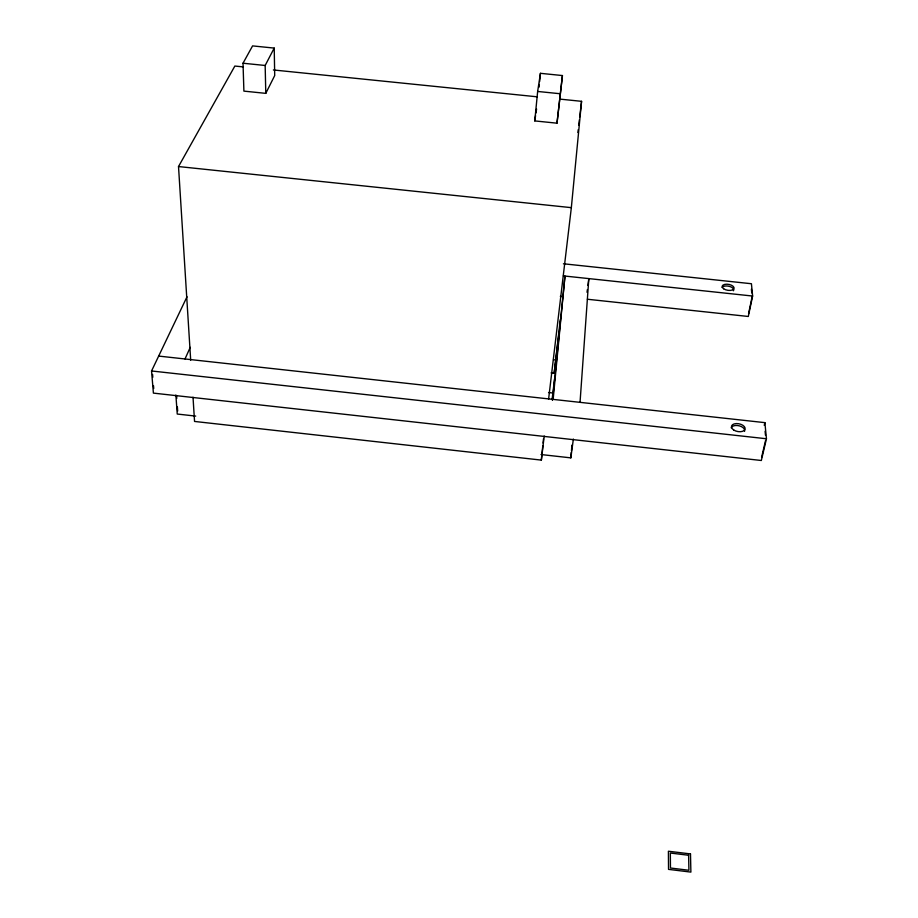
<?xml version="1.0" encoding="UTF-8"?>
<svg xmlns="http://www.w3.org/2000/svg" width="918" height="918" viewBox="0 0 918 918"><rect width="100%" height="100%" fill="white"/><g stroke="black" fill="none" stroke-linecap="round" stroke-linejoin="round"><path stroke-width="1.38" d="M580.038 402.348L588.828 278.602L587.922 285.441M541 454.536L570.835 457.864L571.248 452.402M571.478 450.681L571.903 445.161M552.556 399.915L564.972 276.066L553.141 399.399M548.597 399.112L571.34 207.652L581.564 101.324L560.164 99.144M534.769 120.912L537.65 91.456L540.438 73.325L562.436 75.551L556.996 123.184L534.769 120.912L535.573 115.599M539.084 87.141L539.348 84.376M539.623 81.61L540.438 73.325M193.021 397.23L194.547 421.442L541.345 460.102L542.779 445.918M543.066 443.073L543.502 438.827M556.996 123.184L562.436 75.551M577.892 132.513L578.225 129.679M578.719 125.422L579.396 119.753M579.728 116.919L581.564 101.324M541.345 460.102L544.213 435.993M560.29 319.636L554.162 373.224L559.039 332.672M552.108 399.341L554.61 378.641M552.361 400.202L553.198 393.26M587.027 292.28L587.382 289.537M570.835 457.864L573.36 439.056M535.974 112.948L536.582 108.967M748.572 313.623L752.14 296.755M563.434 263.776L751.429 283.731L752.622 296.044L748.296 316.469L587.382 299.245M764.258 425.344L764.889 422.647L158.676 356.081M761.642 457.198L765.532 440.629M764.889 422.647L766.45 438.758L761.332 460.492L153.398 393.111L151.55 370.975L187.008 296.778M185 358.972L190.256 347.325M265.784 93.361L274.712 75.551L274.218 48.092L252.576 45.9L243.018 63.227L243.901 91.123L265.784 93.361L265.164 65.476L274.218 48.092M190.692 360.212L178.517 166.548L234.859 66.05L243.419 66.922M537.65 91.456L560.175 93.739M243.018 63.227L265.164 65.476M273.38 69.963L537.328 96.826M178.517 166.548L571.34 207.652M563.365 275.893L752.622 296.044M560.324 296.353L563.17 296.652M553.52 359.73L556.365 360.04M551.075 372.892L555.356 373.351M548.539 392.537L552.808 393.007M151.55 370.975L766.45 438.758M195.718 416.095L177.243 414.041L175.877 395.015M751.406 289.113L751.773 292.934M765.096 431.253L765.474 435.247M152.572 374.418L152.801 377.229M153.501 385.675L153.731 388.486M176.566 395.601L176.761 398.401M177.369 406.823L177.667 411.034M731.221 427.765A6.931 3.924 11.4 0 1 739.369 425.86A6.931 3.924 11.4 0 1 744.555 431.299M722.122 287.391A6.036 3.018 9.5 0 1 729.707 286.462A6.036 3.018 9.5 0 1 733.413 290.788M690.497 853.924L668.407 851.238L668.534 869.369L690.887 872.1L690.497 853.924M688.615 855.255L670.335 853.029L670.461 868.015L688.925 870.275L688.615 855.255M733.689 429.968A6.931 3.924 11.4 0 0 744.98 429.394A6.931 3.924 11.4 0 0 736.225 423.577A6.931 3.924 11.4 0 0 733.689 429.968M723.614 288.757A6.036 3.006 9.5 0 0 733.769 289.009A6.036 3.006 9.5 0 0 726.964 284.19A6.036 3.006 9.5 0 0 723.614 288.757"/></g></svg>
